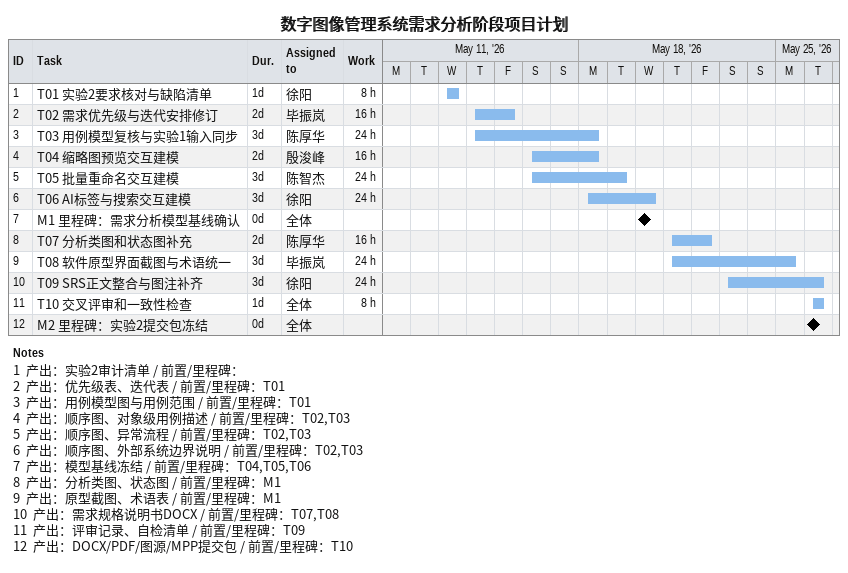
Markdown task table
数字图像管理系统需求分析阶段项目计划

| ID | Task | Duration | Start | Finish | Resources | Work (h) |
|---|---|---|---|---|---|---|
| 1 | T01 实验2要求核对与缺陷清单 | 1d | 2026-05-13 | 2026-05-13 | 徐阳 | 8 |
| 2 | T02 需求优先级与迭代安排修订 | 2d | 2026-05-14 | 2026-05-15 | 毕振岚 | 16 |
| 3 | T03 用例模型复核与实验1输入同步 | 3d | 2026-05-14 | 2026-05-18 | 陈厚华 | 24 |
| 4 | T04 缩略图预览交互建模 | 2d | 2026-05-16 | 2026-05-18 | 殷浚峰 | 16 |
| 5 | T05 批量重命名交互建模 | 3d | 2026-05-16 | 2026-05-19 | 陈智杰 | 24 |
| 6 | T06 AI标签与搜索交互建模 | 3d | 2026-05-18 | 2026-05-20 | 徐阳 | 24 |
| 7 | M1 里程碑：需求分析模型基线确认 | 0d | 2026-05-20 | 2026-05-20 | 全体 |  |
| 8 | T07 分析类图和状态图补充 | 2d | 2026-05-21 | 2026-05-22 | 陈厚华 | 16 |
| 9 | T08 软件原型界面截图与术语统一 | 3d | 2026-05-21 | 2026-05-25 | 毕振岚 | 24 |
| 10 | T09 SRS正文整合与图注补齐 | 3d | 2026-05-23 | 2026-05-26 | 徐阳 | 24 |
| 11 | T10 交叉评审和一致性检查 | 1d | 2026-05-26 | 2026-05-26 | 全体 | 8 |
| 12 | M2 里程碑：实验2提交包冻结 | 0d | 2026-05-26 | 2026-05-26 | 全体 |  |

Notes
- 1: 产出：实验2审计清单 / 前置/里程碑：
- 2: 产出：优先级表、迭代表 / 前置/里程碑：T01
- 3: 产出：用例模型图与用例范围 / 前置/里程碑：T01
- 4: 产出：顺序图、对象级用例描述 / 前置/里程碑：T02,T03
- 5: 产出：顺序图、异常流程 / 前置/里程碑：T02,T03
- 6: 产出：顺序图、外部系统边界说明 / 前置/里程碑：T02,T03
- 7: 产出：模型基线冻结 / 前置/里程碑：T04,T05,T06
- 8: 产出：分析类图、状态图 / 前置/里程碑：M1
- 9: 产出：原型截图、术语表 / 前置/里程碑：M1
- 10: 产出：需求规格说明书DOCX / 前置/里程碑：T07,T08
- 11: 产出：评审记录、自检清单 / 前置/里程碑：T09
- 12: 产出：DOCX/PDF/图源/MPP提交包 / 前置/里程碑：T10
